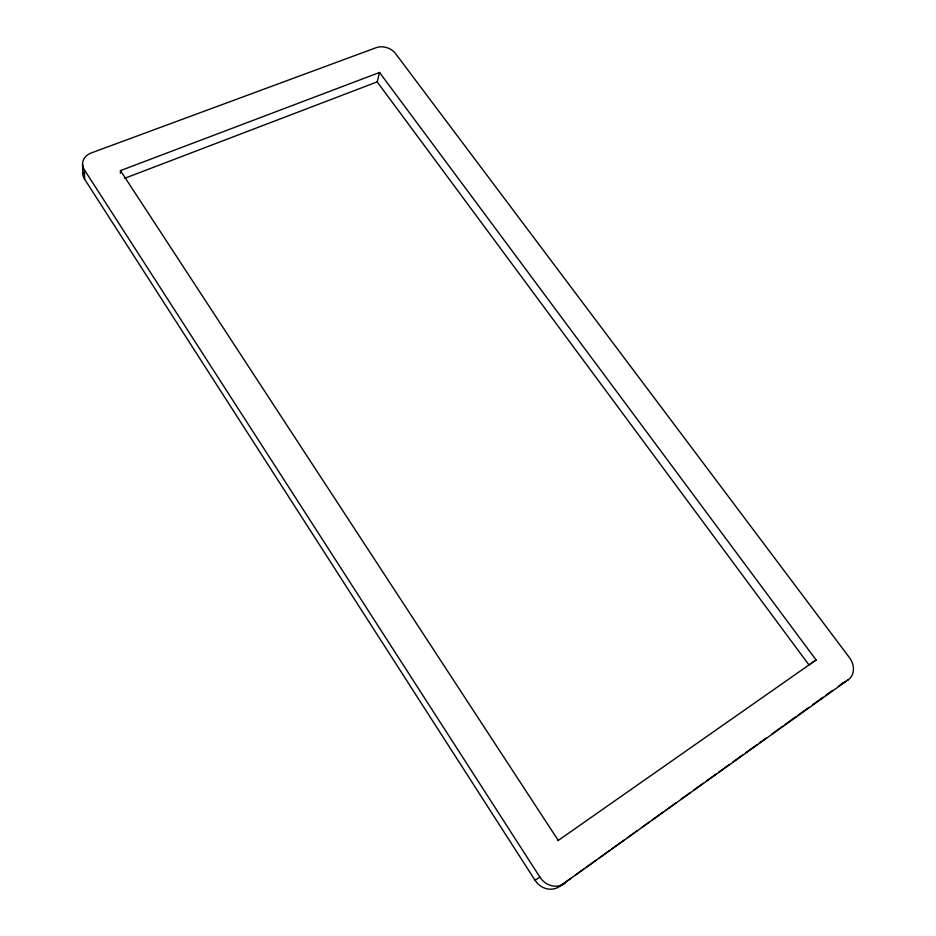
<?xml version="1.0" encoding="UTF-8"?>
<svg xmlns="http://www.w3.org/2000/svg" width="936" height="936" viewBox="0 0 936 936"><rect width="100%" height="100%" fill="white"/><g stroke="black" fill="none" stroke-linecap="round" stroke-linejoin="round"><path stroke-width="1.4" d="M120.428 173.289L120.463 170.621L379.536 72.47L816.098 659.974L558.031 840.598M816.098 659.974L808.95 664.934L377.185 81.877L379.536 72.47M82.836 172.75A16.006 12.601 5.5 0 0 84.614 179.221L535.006 880.226A19.317 17.468 68.4 0 0 559.904 886.216L570.574 878.553M575.312 875.148L583.619 869.193M585.983 867.485L596.653 859.821M599.028 858.125L609.699 850.461M612.074 848.753L623.926 840.235M627.483 837.685L636.971 830.875M641.71 827.471L650.017 821.504M652.38 819.807L663.051 812.144M665.426 810.436L676.096 802.772M680.835 799.367L690.323 792.558M693.88 789.996L703.369 783.186M706.926 780.636L716.414 773.826M718.778 772.118L729.448 764.455M733.005 761.904L742.494 755.083M746.05 752.532L756.721 744.869M759.096 743.172L766.21 738.059M772.13 733.801L782.812 726.137M785.175 724.429L795.846 716.765M798.221 715.069L808.891 707.405M812.448 704.843L823.118 697.18M825.493 695.483L832.607 690.37M838.527 686.111L848.402 679.641A17.339 14.063 50.5 0 0 849.42 657.61L395.425 53.446A14.274 10.705 17.4 0 0 376.155 47.689L91.26 152.954A16.158 12.671 5.7 0 0 84.369 169.814L84.614 179.221M559.904 886.216L848.402 679.641M535.006 880.226L539.908 877.126A19.527 17.644 67.9 0 0 565.075 883.186M124.453 178.39L377.185 81.877M120.463 170.621L558.289 840.469M84.369 169.814L539.908 877.126M82.555 164.139L82.824 173.569M842.927 682.555A17.164 13.97 50.7 0 1 840.902 684.415"/></g></svg>
